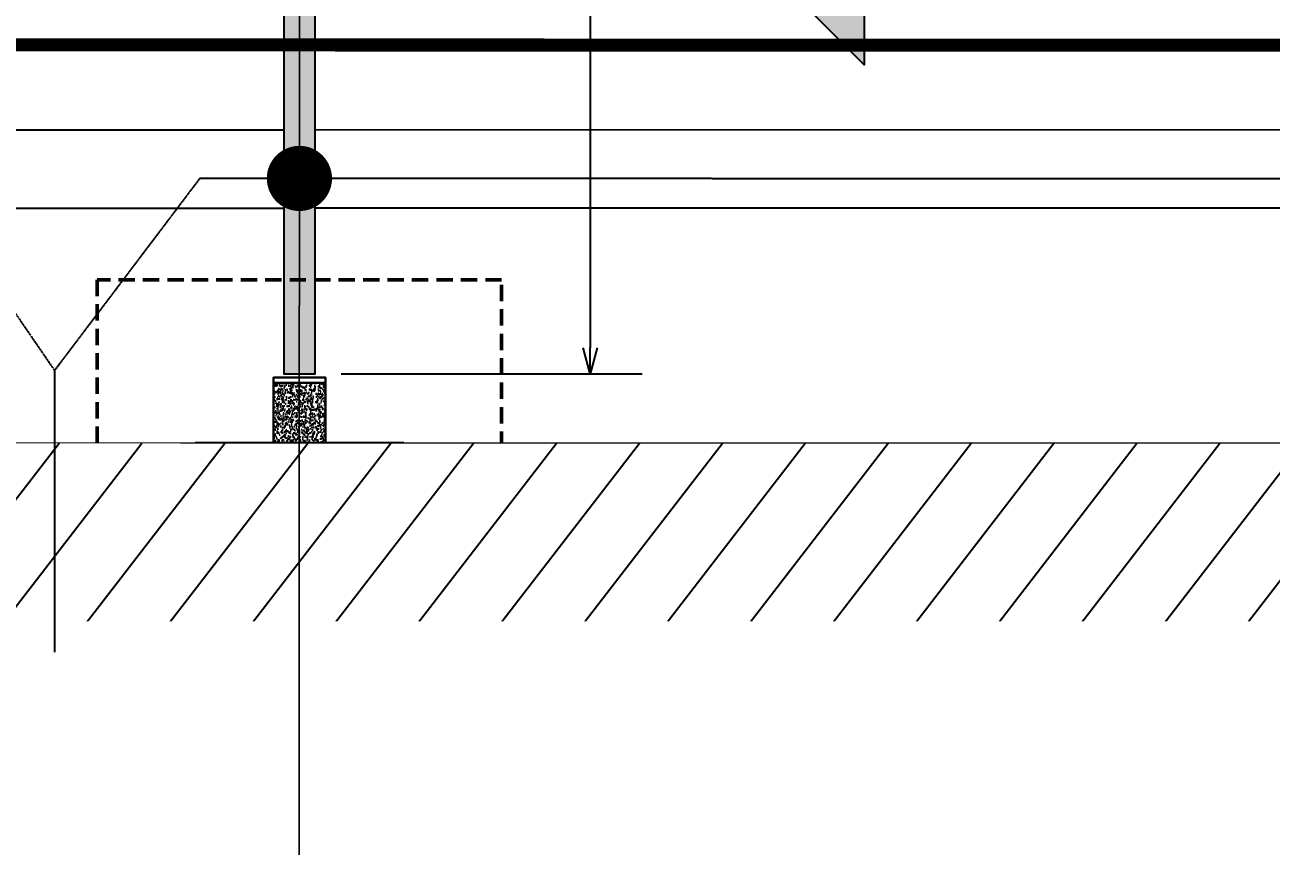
# Model space of a CAD drawing. Header units: centimetres. Extents: x -6122352 to 7132207, y -1694241 to 1947892.
# Drawn here: x 49469 to 54246, y -114530 to -111381 of the extents above; entities that cross this region are included whole.
import ezdxf
from ezdxf.enums import TextEntityAlignment as Align
from ezdxf.xclip import XClip

# ---------------------------------------------------------------- set-up
doc = ezdxf.new("R2010")
doc.units = ezdxf.units.CM
doc.header["$MEASUREMENT"] = 0
doc.header["$XCLIPFRAME"] = 2
doc.header["$PDMODE"] = 66
doc.header["$PDSIZE"] = 100
doc.linetypes.add('DASHED2', pattern=[0.375, 0.25, -0.125])
doc.linetypes.add('XR-AR-END-SETTING OUT PLAN$0$23261-XR-AR-SI-GF$0$HIDDEN', pattern=[0.375, 0.25, -0.125])
for name, color, linetype in [('00-MI-DIM', 7, 'Continuous'), ('23585-XR-AR-BOUNDARY WALLS AND SETBACKS$0$setback', 7, 'XR-AR-END-SETTING OUT PLAN$0$23261-XR-AR-SI-GF$0$HIDDEN'), ('@MI-REF LAYER', 7, 'Continuous'), ('@MI-TYPE-02', 6, 'Continuous'), ('A-GLASS HATCH', 7, 'Continuous'), ('B_TH_6', 7, 'Continuous'), ('XR-AR-MID-SETTING OUT FOR MASTER$0$23585-XR-AR-MID-GROUND FLOOR$0$A-Flor-Strs', 1, 'Continuous'), ('XR-AR-MID-SETTING OUT FOR MASTER$0$23585-XR-AR-MID-GROUND FLOOR$0$GS-HATCH-FLOOR TILE', 251, 'Continuous')]:
    doc.layers.add(name, color=color, linetype=linetype)
for name, color, linetype, lineweight in [('23585-XR-AR-DAMAC PLOT LIMITS$0$1-Mid units', 41, 'Continuous', 5), ('@ Foundations', 4, 'DASHED2', 50), ('A-ANNO-TEXT', 3, 'Continuous', 25), ('XR-AR-MID-SETTING OUT FOR MASTER$0$23585-XR-AR-MID-GROUND FLOOR$0$$A-GLAZ-WNDO', 232, 'Continuous', 9), ('XR-AR-MID-SETTING OUT FOR MASTER$0$23585-XR-AR-MID-GROUND FLOOR$0$A-GLAZ-SILL', 8, 'Continuous', 5), ('XR-AR-MID-SETTING OUT FOR MASTER$0$23585-XR-AR-MID-GROUND FLOOR$0$A-GLAZ-WNDO', 232, 'Continuous', 9), ('XR-AR-MID-SETTING OUT FOR MASTER$0$23585-XR-AR-MID-GROUND FLOOR$0$A-WALL', 7, 'Continuous', 30), ('XR-AR-MID-SETTING OUT FOR MASTER$0$23585-XR-AR-MID-GROUND FLOOR$0$S-COLS', 51, 'Continuous', 40)]:
    doc.layers.add(name, color=color, linetype=linetype, lineweight=lineweight)
doc.styles.add('Arial Narrow', font='ARIALN.TTF', dxfattribs={"width": 0.95, "height": 500})
doc.styles.add('Schueco-BEMSTIL', font='isocpeur.ttf', dxfattribs={"width": 0.9})
doc.dimstyles.new('MI- JWC-TXT-2.5 MM', dxfattribs={"dimscale": 1.5, "dimtxt": 2.5, "dimasz": 1, "dimexe": 2, "dimexo": 1, "dimgap": 1, "dimtad": 1, "dimdec": 0, "dimdsep": 46, "dimtxsty": 'Schueco-BEMSTIL', "dimblk": 'OPEN30', "dimcen": 0, "dimdle": 2, "dimclrd": 140, "dimclre": 8, "dimclrt": 40, "dimadec": 0, "dimazin": 2, "dimtfac": 1, "dimtdec": 0, "dimtix": 1, "dimtmove": 2, "dimatfit": 3, "dimldrblk": 'OPEN', "dimfxl": 2, "dimlwd": -1, "dimlwe": -1, "dimarcsym": 0})

# ---------------------------------------------------------------- blocks, each defined once
blk = doc.blocks.new('23585-XR-AR-BOUNDARY WALLS AND SETBACKS')
at = {"layer": '23585-XR-AR-BOUNDARY WALLS AND SETBACKS$0$setback', "ltscale": 40, "const_width": 0.05}
blk.add_lwpolyline([(496524.3309, 2768876.6291), (496524.2296, 2768876.5186), (496520.1762, 2768872.0948), (496516.1228, 2768867.671), (496512.0694, 2768863.2474), (496508.0158, 2768858.8234), (496505.8878, 2768856.501), (496503.9623, 2768854.3997), (496499.909, 2768849.976), (496499.7068, 2768849.7552), (496495.8556, 2768845.5522), (496495.6534, 2768845.3314), (496491.6994, 2768841.0161), (496506.0763, 2768827.8422), (496510.2328, 2768832.3785), (496514.2862, 2768836.8022), (496518.3396, 2768841.226), (496522.3932, 2768845.6499), (496526.4466, 2768850.0736), (496530.5, 2768854.4974), (496534.5534, 2768858.9211), (496538.7081, 2768863.4555), (496524.3309, 2768876.6291)], dxfattribs=at)
blk = doc.blocks.new('A$C9d9485f6')
at = {"layer": 'A-ANNO-TEXT', "rotation": 312.4881850805905}
blk.add_blockref('23585-XR-AR-BOUNDARY WALLS AND SETBACKS', (-2377088.5348, -1504219.2521), dxfattribs=at)
blk = doc.blocks.new('23585-XR-AR-DAMAC PLOT LIMITS')
at = {"layer": '23585-XR-AR-DAMAC PLOT LIMITS$0$1-Mid units', "color": 251, "true_color": 0x636466}
for points in [[(496505.8039, 2768860.8501), (496509.8575, 2768865.2741), (496527.5525, 2768849.0603), (496523.4991, 2768844.6365)], [(496501.7505, 2768856.4265), (496503.6759, 2768858.5277), (496505.8039, 2768860.8501), (496523.4991, 2768844.6365), (496519.4455, 2768840.2127)]]:
    blk.add_lwpolyline(points, close=True, dxfattribs=at)
blk = doc.blocks.new('A$Cf093b529')
at = {"layer": 'A-ANNO-TEXT'}
blk.add_blockref('23585-XR-AR-DAMAC PLOT LIMITS', (-495391.9901, -2768603.4419), dxfattribs=at)
blk = doc.blocks.new('XR-AR-MID-SETTING OUT FOR MASTER$0$23585-XR-AR-MID-GROUND FLOOR$0$945-4P-1-101-GROUND FLOOR PLAN$0$XR-MIDDLE-GROUND FLOOR PLAN$0$A$C446944C1')
at = {"layer": 'XR-AR-MID-SETTING OUT FOR MASTER$0$23585-XR-AR-MID-GROUND FLOOR$0$A-GLAZ-SILL', "color": 252}
blk.add_line((0, 0), (5.2, 0), dxfattribs=at)
for points in [[(2.2081, -0.0228), (2.2081, -0.1242), (2.0938, -0.0735), (2.2081, -0.0228)], [(2.9919, -0.0228), (2.9919, -0.1242), (3.1062, -0.0735), (2.9919, -0.0228)]]:
    blk.add_lwpolyline(points, dxfattribs=at)
at = {"layer": 'XR-AR-MID-SETTING OUT FOR MASTER$0$23585-XR-AR-MID-GROUND FLOOR$0$A-GLAZ-WNDO', "color": 252}
for p, q in [((5.2, 0.25), (0, 0.25)), ((0, 0.25), (0, 0)), ((0.05, 0.1), (0.05, 0.25)), ((1.285, 0.25), (1.285, 0.1)), ((1.335, 0.1), (1.335, 0.25)), ((0, 0.1), (2.6, 0.1)), ((5.2, 0.1), (2.6, 0.1))]:
    blk.add_line(p, q, dxfattribs=at)
blk.add_lwpolyline([(1.285, 0.2), (0.05, 0.2)], dxfattribs=at)
for points in [[(1.225, 0.04), (1.305, 0.04), (1.305, 0.09), (1.225, 0.09)], [(2.52, 0.04), (1.305, 0.04), (1.305, 0.09), (2.52, 0.09)], [(2.6, 0.04), (2.52, 0.04), (2.52, 0.09), (2.6, 0.09)], [(2.6, 0.04), (2.68, 0.04), (2.68, 0.09), (2.6, 0.09)], [(2.68, 0.04), (3.895, 0.04), (3.895, 0.09), (2.68, 0.09)]]:
    blk.add_lwpolyline(points, close=True, dxfattribs=at)
blk = doc.blocks.new('XR-AR-MID-SETTING OUT FOR MASTER$0$23585-XR-AR-MID-GROUND FLOOR$0$A$C08698786')
at = {"layer": 'XR-AR-MID-SETTING OUT FOR MASTER$0$23585-XR-AR-MID-GROUND FLOOR$0$S-COLS', "color": 252, "lineweight": 30}
blk.add_lwpolyline([(5900, 19472.7), (5900, 18772.7), (6100, 18772.7), (6100, 19472.7)], close=True, dxfattribs=at)
blk = doc.blocks.new('XR-AR-MID-SETTING OUT FOR MASTER')
h = blk.add_hatch()
h.set_pattern_fill('AR-CONC', color=8, scale=0.2, angle=90)
h.set_pattern_definition([(140, (-1262400.084, -115249.566), (3.1878171, 36.4369338), [3.81, -41.91]), (85, (-1262400.084, -115249.566), (-38.211369, -7.0486843), [3.048, -33.5281168]), (190.4514447, (-1262399.82, -115246.53), (-35.0235504, 29.3882494), [3.2380018, -35.6180489]), (136.1842, (-1262410.244, -115249.566), (8.4084656, 54.2158082), [5.715, -62.865]), (186.6355576, (-1262409.543, -115245.05), (-49.485225, 47.4808268), [4.8570046, -53.4271216]), (81.184151, (-1262410.244, -115249.566), (-49.485225, 47.4808268), [4.5719934, -50.2919464]), (111, (-1262407.704, -115244.486), (20.45303964, 30.32287825), [3.81, -41.91]), (56, (-1262407.704, -115244.486), (-36.8375932, 12.3604057), [3.048, -33.528]), (161.451445, (-1262406, -115241.96), (-16.3845538, 42.6832839), [3.2380018, -35.6179875]), (127.5, (-1262400.084, -115249.566), (-16.91100777, 0.61772065), [0, -33.1216, 0, -34.036, 0, -33.655]), (97.5, (-1262400.084, -115249.566), (-20.03611496, 13.3639325), [0, -19.4056, 0, -32.3596, 0, -12.827]), (57.5, (-1262400.084, -115260.894), (1.1457488, 27.11811903), [0, -12.7, 0, -39.624, 0, -52.578]), (47.5, (-1262400.084, -115265.974), (-5.0852982, 29.62583628), [0, -16.51, 0, -26.3144, 0, -37.338])])
h.paths.add_polyline_path([(6000, 19702.7), (5900, 19702.7), (5900, 19472.8), (6000, 19472.8)])
h.paths.add_polyline_path([(6100, 19702.7), (6000, 19702.7), (6000, 19472.8), (6100, 19472.8)])
for points in [[(6100, 19702.7), (6100, 19722.7), (5900, 19722.7), (5900, 19702.7)], [(5900, 19472.7), (5900, 19702.7), (6100, 19702.7), (6100, 19472.8)]]:
    blk.add_lwpolyline(points)
at = {"layer": 'XR-AR-MID-SETTING OUT FOR MASTER$0$23585-XR-AR-MID-GROUND FLOOR$0$A-Flor-Strs', "color": 8}
for p, q in [((60.1, 20672.9), (5940, 20672.7)), ((60, 20372.9), (5940, 20372.7))]:
    blk.add_line(p, q, dxfattribs=at)
at = {"layer": 'XR-AR-MID-SETTING OUT FOR MASTER$0$23585-XR-AR-MID-GROUND FLOOR$0$A-WALL', "color": 8}
for points in [[(5900, 19472.7), (6100, 19472.7), (6100, 5500.2), (5900, 5500.2), (5900, 14852.7), (5500.1, 14852.7), (5500.1, 14952.7), (5900, 14952.7)], [(5600, 19472.7), (5900, 19472.7), (5900, 19222.7), (5600, 19222.7)]]:
    blk.add_lwpolyline(points, close=True, dxfattribs=at)
at = {"layer": 'XR-AR-MID-SETTING OUT FOR MASTER$0$23585-XR-AR-MID-GROUND FLOOR$0$$A-GLAZ-WNDO', "color": 8, "xscale": -1000, "yscale": 1000, "zscale": 1000}
blk.add_blockref('XR-AR-MID-SETTING OUT FOR MASTER$0$23585-XR-AR-MID-GROUND FLOOR$0$945-4P-1-101-GROUND FLOOR PLAN$0$XR-MIDDLE-GROUND FLOOR PLAN$0$A$C446944C1', (5600, 19222.7), dxfattribs=at)
at = {"layer": 'XR-AR-MID-SETTING OUT FOR MASTER$0$23585-XR-AR-MID-GROUND FLOOR$0$GS-HATCH-FLOOR TILE', "color": 8}
blk.add_blockref('XR-AR-MID-SETTING OUT FOR MASTER$0$23585-XR-AR-MID-GROUND FLOOR$0$A$C08698786', (0, 0), dxfattribs=at)
blk = doc.blocks.new('MID UNIT')
at = {"xscale": 0.001, "yscale": 0.001, "zscale": 0.001}
blk.add_blockref('XR-AR-MID-SETTING OUT FOR MASTER', (0, 0), dxfattribs=at)
blk = doc.blocks.new('TH_6')
at = {"xscale": -1}
blk.add_blockref('MID UNIT', (495826.3054, 2769163.9966), dxfattribs=at)
blk.add_blockref('MID UNIT', (495814.3054, 2769163.9966))
blk = doc.blocks.new('A$Ce2a03a74')
at = {"layer": 'B_TH_6', "xscale": 999.9914829579993, "yscale": 999.9914829579993, "zscale": 999.9914829579993}
blk.add_blockref('TH_6', (-495790404.5, -2769140733.3), dxfattribs=at)
blk = doc.blocks.new('23585-XR-AR-MALDIVE-2$0$TH_6')
at = {"ltscale": 10, "xscale": 0.00100002623446598, "yscale": 0.00100002623446598, "zscale": 0.00100002623446598}
blk.add_blockref('A$Ce2a03a74', (495794.6272, 2769164.3184), dxfattribs=at)
at = {"layer": '@ Foundations', "linetype": 'DASHED2', "ltscale": 0.25}
blk.add_lwpolyline([(495819.5304, 2769182.0445), (495821.0804, 2769182.0445), (495821.0804, 2769184.0945), (495819.5304, 2769184.0945)], close=True, dxfattribs=at)
blk = doc.blocks.new('_Dot')
at = {"color": 0, "linetype": 'ByBlock', "lineweight": -2}
blk.add_line((-0.5, 0), (-1, 0), dxfattribs=at)
at = {"color": 0, "linetype": 'ByBlock', "const_width": 0.5}
blk.add_lwpolyline([(-0.25, 0, 1), (0.25, 0, 1)], format="xyb", close=True, dxfattribs=at)
blk = doc.blocks.new('_Open30')
at = {"color": 0, "linetype": 'ByBlock', "lineweight": -2}
for p, q in [((-1, 0.268), (0, 0)), ((0, 0), (-1, -0.268)), ((0, 0), (-1, 0))]:
    blk.add_line(p, q, dxfattribs=at)
blk = doc.blocks.new('*D1504')
at = {"layer": '@MI-TYPE-02', "color": 8, "transparency": 16777216}
for p, q in [((370856.5, -137904), (372011.2, -137904.4)), ((370855.8, -142091.2), (372009.8, -142091.6))]:
    blk.add_line(p, q, dxfattribs=at)
at = {"layer": '@MI-TYPE-02', "color": 140, "transparency": 16777216}
blk.add_line((371811.2, -138004.3), (371809.8, -141991.5), dxfattribs=at)
at = {"layer": 'Defpoints', "color": 0, "transparency": 16777216}
for p in [(370756.5, -137904), (370755.8, -142091.1), (371809.8, -142091.5)]:
    blk.add_point(p, dxfattribs=at)
at = {"layer": '@MI-TYPE-02', "color": 140, "transparency": 16777216, "xscale": 100, "yscale": 100, "zscale": 100}
for p, rotation in [((371811.2, -137904.3), 89.98108695238069), ((371809.8, -142091.5), 269.9810869523807)]:
    blk.add_blockref('_Open30', p, dxfattribs=dict(at, rotation=rotation))
at = {"layer": '@MI-TYPE-02', "color": 40, "transparency": 16777216, "insert": (371585.5, -139997.8), "char_height": 250, "attachment_point": 5, "rotation": 89.9811, "style": 'Schueco-BEMSTIL'}
blk.add_mtext('4187', dxfattribs=at)
blk = doc.blocks.new('_Open')
at = {"color": 0, "linetype": 'ByBlock', "lineweight": -2}
for p, q in [((-1, 0.2), (0, 0)), ((-1, -0.2), (0, 0)), ((0, 0), (-1, 0))]:
    blk.add_line(p, q, dxfattribs=at)
blk = doc.blocks.new('*U1871')
h = blk.add_hatch(color=94)
edge = h.paths.add_edge_path()
edge.add_line((0, -6.35), (0, -8.98))
edge.add_line((0, -8.98), (-8.98, 0))
edge.add_line((-8.98, 0), (0, 8.98))
edge.add_line((0, 8.98), (0, 6.35))
edge.add_arc((0, 0), 6.35, 90, 270)
at = {"color": 94}
blk.add_line((-6.35, 0), (6.35, 0), dxfattribs=at)
for points in [[(0, -6.35), (0, -8.98), (-8.98, 0), (0, 8.98), (0, 6.35, 1)], [(-4.49, 4.49, 0.414214), (-4.49, -4.49), (-8.98, 0), (-4.49, 4.49)]]:
    blk.add_lwpolyline(points, format="xyb", close=True)
blk.add_circle((0, 0), 6.35, dxfattribs=at)
at = {"style": 'Arial Narrow', "width": 0.95, "flags": 8}
blk.add_attdef('VIEWNUMBER', text='', height=2.5, dxfattribs=at).set_placement((0, 0), align=Align.BOTTOM_CENTER)
blk.add_attdef('SHEETNUMBER', text='', height=2.5, dxfattribs=at).set_placement((0, -1.588), align=Align.TOP_CENTER)
blk = doc.blocks.new('G8-T2-PARTITION HALF')
at = {"layer": 'A-GLASS HATCH'}
h = blk.add_hatch(color=6, dxfattribs=at)
h.dxf.hatch_style = 1
h.paths.add_polyline_path([(17940.1, -7.3), (17939.5, -4194.4), (18059.5, -4194.5), (18060.1, -7.3)])
at = {"layer": '@MI-TYPE-02', "color": 6}
blk.add_lwpolyline([(17940.1, -7.3), (17939.5, -4194.4), (18059.5, -4194.5), (18060.1, -7.3)], close=True, dxfattribs=at)
at = {"layer": '@MI-TYPE-02'}
dim = blk.add_linear_dim(base=(19113.5, -4194.8), p1=(18060.1, -7.3), p2=(18059.5, -4194.5), angle=269.9811, dimstyle='MI- JWC-TXT-2.5 MM', dxfattribs=at)
dim.commit()
dim.dimension.update_dxf_attribs({"geometry": '*D1504', "text_midpoint": (18889.2, -2101.2), "insert": (-352696.3, 137896.7)})

msp = doc.modelspace()

# ---------------------------------------------------------------- block references
at = {"layer": '@MI-REF LAYER', "xscale": 1000, "yscale": 1000, "zscale": 1000}
msp.add_blockref('A$C9d9485f6', (-23958.95046, 48155.57226), dxfattribs=at)

# ---------------------------------------------------------------- next in the draw order: block references
at = {"layer": '@MI-REF LAYER'}
ref = msp.add_blockref('23585-XR-AR-MALDIVE-2$0$TH_6', (-496247326.37167, -2769210907.2517), dxfattribs=dict(at, xscale=1000, yscale=1000, zscale=1000, rotation=359.9901192584459))
XClip(ref).set_block_clipping_path([(495847.3946773305, 2769163.996290327), (495847.3951444335, 2769187.9361643074), (495844.3002996335, 2769187.9361991249), (495838.3002991418, 2769187.9361946657), (495832.3052257986, 2769187.9361903295), (495826.3004369352, 2769187.9363213265), (495820.3001495281, 2769187.9363291273), (495817.1551721904, 2769187.9363977872), (495814.3003452776, 2769187.9364601057), (495808.3002873205, 2769187.9364546384), (495807.8734177209, 2769187.9364567325), (495802.3002497826, 2769187.9364512516), (495801.8927909273, 2769187.9364531948), (495796.0052516342, 2769187.9364065453), (495793.3567334122, 2769187.9365685666), (495793.3523089078, 2769163.9964517718)])

# ---------------------------------------------------------------- next in the draw order: block references
at = {"layer": '00-MI-DIM'}
ref = msp.add_blockref('*U1871', (52686.22376, -110635.45072), dxfattribs=dict(at, xscale=100, yscale=100, zscale=100))
ref.add_attrib('VIEWNUMBER', '23', dxfattribs={"layer": '0', "height": 250, "style": 'Arial Narrow', "width": 0.95}).set_placement((52686.22376, -110635.45072), align=Align.BOTTOM_CENTER)
ref.add_attrib('SHEETNUMBER', 'G3-T2', dxfattribs={"layer": '0', "height": 250, "style": 'Arial Narrow', "width": 0.95}).set_placement((52686.22376, -110794.20072), align=Align.TOP_CENTER)
at = {"layer": '@MI-REF LAYER', "extrusion": (-4.06944e-12, -7.46019e-09, 1), "xscale": -250.0000000000001, "yscale": 250.0000000000001, "zscale": 250.0000000000001, "rotation": 179.9692063035856}
msp.add_blockref('_Dot', (50521.27938, -111969.62132, 11.2311), dxfattribs=at)

# ---------------------------------------------------------------- next in the draw order: wipeouts: each hides what was drawn before it
at = {"color": 10}
msp.add_wipeout([(26371.36217, -112679.02863), (26368.94537, -126952.55203), (74669.94516, -126960.88068), (74671.14394, -112687.35655), (68422.33985, -112686.29507), (68422.42265, -112986.90214), (32621.28717, -112980.72819), (32621.47366, -112680.10503), (26370.06295, -112679.01081)], dxfattribs=at).dxf.layer = '@MI-REF LAYER'

# ---------------------------------------------------------------- next in the draw order: hatches: boundary and pattern name
at = {"layer": '@MI-REF LAYER'}
h = msp.add_hatch(dxfattribs=at)
h.set_pattern_fill('ANSI31', color=256, scale=1999.999998, angle=6.72271285)
h.set_pattern_definition([(51.722712846, (-2376941521.7, -1504247754.46), (-196.255499328, 154.866971583), [])])
h.paths.add_polyline_path([(74668.64594, -126960.88139), (74669.89675, -112687.35634), (68438.35395, -112708.14719), (68420.87232, -112988.31513), (32621.53804, -112980.72823), (32620.0398, -112680.08863), (26370.06295, -112679.01081), (26367.65192, -126952.55181)])

# ---------------------------------------------------------------- next in the draw order: linework, layer by layer
at = {"layer": '@MI-REF LAYER', "linetype": 'DASHED2', "extrusion": (-4.06944e-12, -7.46019e-09, 1), "elevation": 0.00085}
for points in [[(32521.37138, -111965.79445), (49077.45214, -111968.83252), (49582.51939, -112706.07149)], [(68521.38606, -111979.84913), (50139.46188, -111969.40313), (49582.51939, -112706.07149)]]:
    msp.add_lwpolyline(points, dxfattribs=at)

# ---------------------------------------------------------------- next in the draw order: block references
at = {"layer": '@MI-TYPE-02', "color": 0}
msp.add_blockref('G8-T2-PARTITION HALF', (32521.99781, -108524.54701), dxfattribs=at)

# ---------------------------------------------------------------- next in the draw order: wipeouts: each hides what was drawn before it
at = {"color": 6}
msp.add_wipeout([(47653.73088, -113667.37917), (54839.45449, -113668.82652), (54838.78949, -116970.41537), (47653.06587, -116968.96802)], dxfattribs=at).translate(0, 0, -20.73481).dxf.layer = '@MI-REF LAYER'

# ---------------------------------------------------------------- next in the draw order: linework, layer by layer
at = {"layer": '@MI-REF LAYER', "const_width": 5}
msp.add_lwpolyline([(26368.95115, -126952.55203), (74669.94516, -126960.88162), (74671.19598, -112687.35656), (68422.33985, -112686.27894), (68422.42265, -112986.90215), (32621.28717, -112980.72819), (32621.47366, -112680.10503), (26371.36217, -112679.01104)], close=True, dxfattribs=at)
at = {"layer": '@MI-REF LAYER', "linetype": 'DASHED2', "extrusion": (-4.06944e-12, -7.46019e-09, 1), "elevation": 0.00085}
msp.add_lwpolyline([(49582.51939, -112706.07149), (49581.93859, -113787.03283)], dxfattribs=at)

# ---------------------------------------------------------------- next in the draw order: block references
at = {"layer": '@MI-REF LAYER', "xscale": 1000, "yscale": 1000, "zscale": 1000, "rotation": 312.4882903633292}
msp.add_blockref('A$Cf093b529', (-891608.73293, 539022.72011), dxfattribs=at)

doc.saveas('drawing.dxf')
